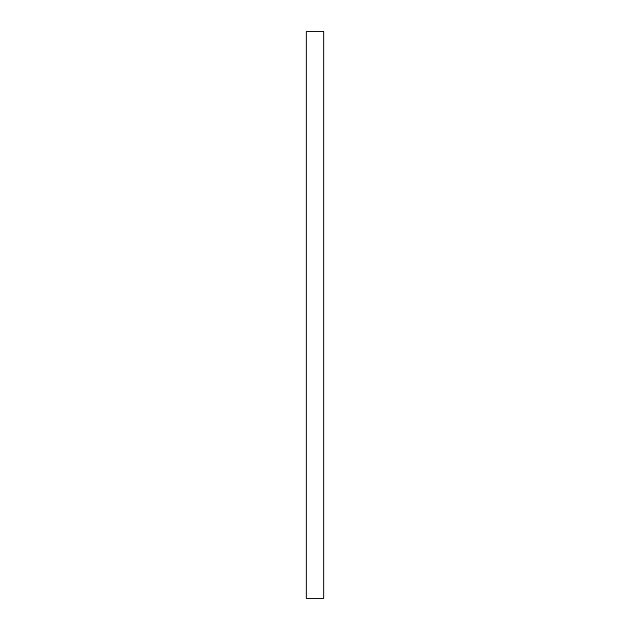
<?xml version="1.0" encoding="UTF-8"?>
<svg xmlns="http://www.w3.org/2000/svg" width="630" height="630" viewBox="0 0 630 630"><rect width="100%" height="100%" fill="white"/><g stroke="black" fill="none" stroke-linecap="round" stroke-linejoin="round"><path stroke-width="0.94" d="M323.631 31.5L306.369 31.5L306.369 598.5L323.631 598.5L323.631 31.5"/></g></svg>
